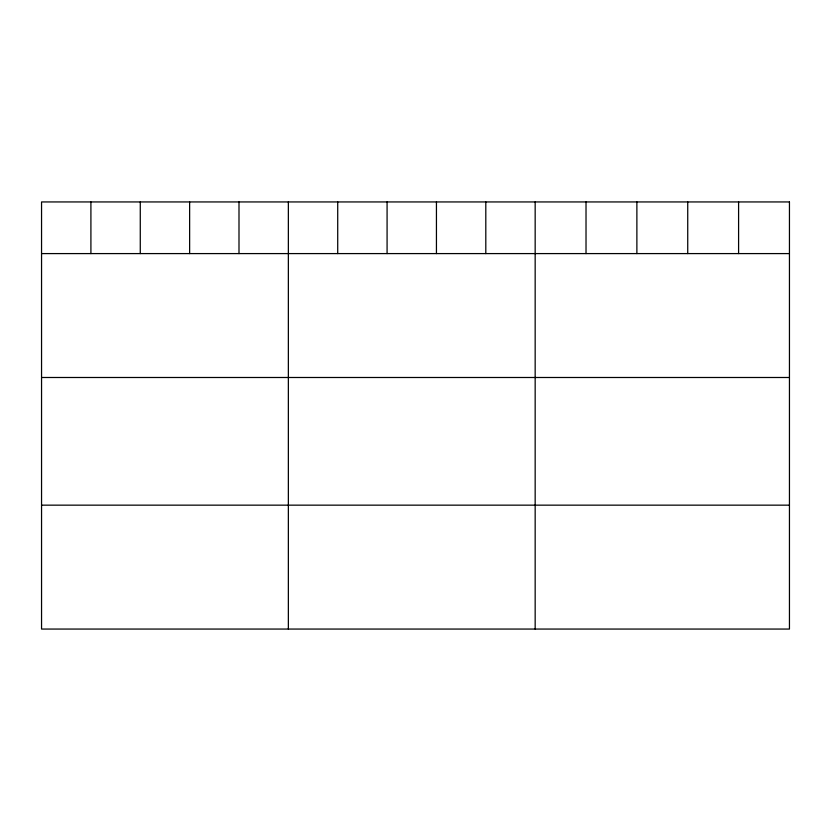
<?xml version="1.0" encoding="UTF-8"?>
<svg xmlns="http://www.w3.org/2000/svg" width="831" height="831" viewBox="0 0 831 831"><rect width="100%" height="100%" fill="white"/><g stroke="black" fill="none" stroke-linecap="round" stroke-linejoin="round"><path stroke-width="1.25" d="M41.55 253.59L789.45 253.59M41.55 377.492L789.45 377.492M41.55 505.155L789.45 505.155M738.593 201.943L738.593 253.59M687.736 201.943L687.736 253.59M636.878 201.943L636.878 253.59M586.021 201.943L586.021 253.59M535.164 201.943L535.164 629.057M485.803 201.943L485.803 253.59M436.441 201.943L436.441 253.59M387.08 201.943L387.08 253.59M337.718 201.943L337.718 253.59M288.357 201.943L288.357 629.057M238.996 201.943L238.996 253.59M189.634 201.943L189.634 253.59M140.273 201.943L140.273 253.59M90.911 201.943L90.911 253.59M789.45 201.943L41.55 201.943L41.55 629.057L789.45 629.057L789.45 201.943"/></g></svg>
